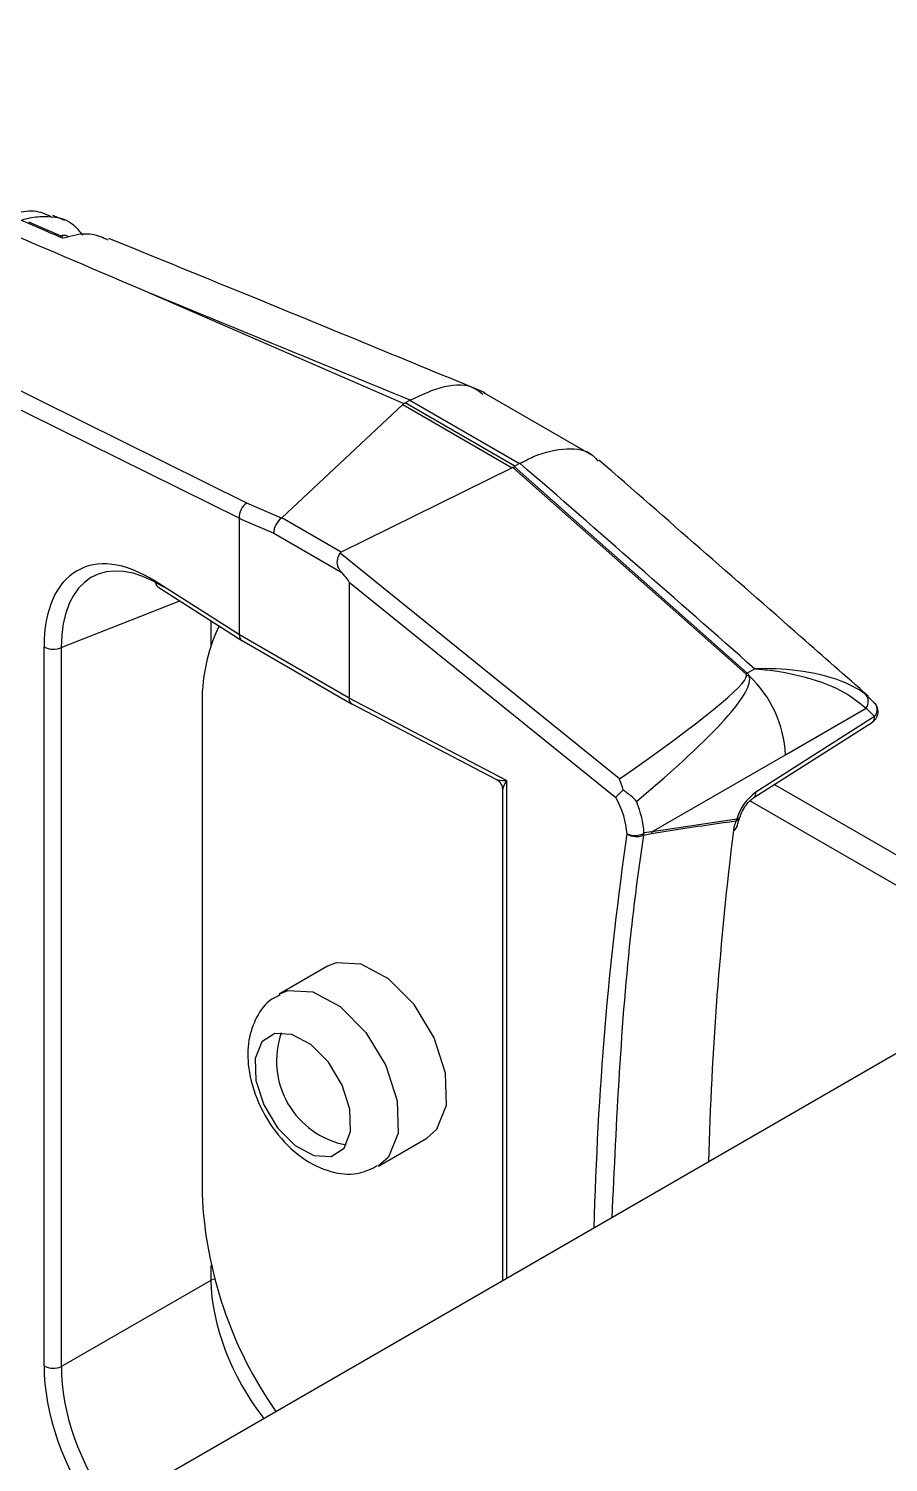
# Model space of a CAD drawing. Extents: x 12.3 to 108.7, y 1.1 to 80.4.
# Drawn here: x 72.295 to 72.988, y 63.353 to 64.508 of the extents above; entities that cross this region are included whole.
import ezdxf

# ---------------------------------------------------------------- set-up
doc = ezdxf.new("R2010")
doc.units = 0
doc.header["$MEASUREMENT"] = 0
doc.layers.add('OBJECT', color=7, linetype='CONTINUOUS')

msp = doc.modelspace()

# ---------------------------------------------------------------- linework, layer by layer
at = {"layer": 'OBJECT'}
for p, q in [((72.3243, 64.3536), (72.3147, 64.3576)), ((72.3229, 64.3404), (72.2953, 64.3523)), ((72.3936, 64.2949), (72.5976, 64.206)), ((72.4711, 64.1259), (72.1975, 64.2615)), ((72.1913, 64.2492), (72.4651, 64.1136)), ((72.4992, 64.1139), (72.5968, 64.2052)), ((72.5968, 64.2052), (72.6848, 64.1543)), ((72.5988, 64.2066), (72.6025, 64.2087)), ((72.6872, 64.1556), (72.5988, 64.2066)), ((72.6025, 64.2087), (72.6908, 64.1577)), ((72.7492, 64.1646), (72.6622, 64.2148)), ((72.6848, 64.1543), (72.5471, 64.0863)), ((72.6854, 64.1546), (72.6866, 64.1553)), ((72.8733, 63.9881), (72.6854, 64.1546)), ((72.6866, 64.1553), (72.8744, 63.9888)), ((72.6908, 64.1577), (72.6872, 64.1556)), ((72.4991, 64.1138), (72.4711, 64.1259)), ((72.4651, 64.0197), (72.4651, 64.1135)), ((72.4651, 64.1135), (72.4928, 64.1015)), ((72.5471, 64.0863), (72.4992, 64.1139)), ((72.4928, 64.1015), (72.5476, 64.0698)), ((72.7715, 63.9035), (72.5462, 64.0855)), ((72.4651, 64.0197), (72.3973, 64.0628)), ((72.3994, 64.0582), (72.4671, 64.0151)), ((72.5535, 64.0622), (72.7684, 63.8885)), ((72.5535, 64.0622), (72.5535, 63.9686)), ((72.3215, 64.0094), (72.4172, 64.0469)), ((72.4422, 64.0106), (72.4422, 64.031)), ((72.5535, 63.9686), (72.4651, 64.0197)), ((72.4651, 64.0197), (72.4651, 64.0197)), ((72.3077, 63.4302), (72.3077, 64.01)), ((72.3215, 64.0094), (72.3215, 63.4297)), ((72.4672, 64.015), (72.5555, 63.9641)), ((72.8804, 63.9922), (72.8744, 63.9888)), ((72.6804, 63.9022), (72.5535, 63.9686)), ((72.5535, 63.9686), (72.5535, 63.9686)), ((72.5556, 63.964), (72.6718, 63.9033)), ((72.9768, 63.9649), (72.9695, 63.9721)), ((72.9768, 63.9649), (72.9777, 63.964)), ((72.435, 63.961), (72.435, 63.5691)), ((72.9769, 63.9537), (72.8814, 63.8927)), ((72.9053, 63.923), (72.9701, 63.9604)), ((72.9701, 63.9604), (72.9769, 63.9537)), ((72.8797, 63.8884), (72.9753, 63.9493)), ((72.7976, 63.8608), (72.9053, 63.923)), ((72.6771, 63.8944), (72.6771, 63.4988)), ((72.6804, 63.9022), (72.6804, 63.5007)), ((73.1332, 63.7621), (72.8962, 63.8989)), ((73.112, 63.7498), (72.8765, 63.8858)), ((72.8659, 63.871), (72.7976, 63.8608)), ((72.7908, 63.858), (72.7971, 63.8595)), ((72.7976, 63.8608), (72.7912, 63.8599)), ((72.5431, 63.7553), (72.5361, 63.7525)), ((72.5361, 63.7525), (72.4972, 63.73)), ((72.4972, 63.73), (72.5042, 63.7328)), ((73.0043, 63.6877), (70.6565, 62.3323)), ((72.5772, 63.5914), (72.6161, 63.6139)), ((72.4422, 63.4993), (72.4422, 63.5112)), ((72.3215, 63.4297), (72.4422, 63.4993))]:
    msp.add_line(p, q, dxfattribs=at)
at = {"layer": 'OBJECT', "flags": 128}
for points in [[(72.6161, 63.6139), (72.6242, 63.621), (72.6319, 63.6404), (72.6312, 63.6663), (72.622, 63.6948), (72.6059, 63.7215), (72.5852, 63.7424), (72.5632, 63.7542), (72.5431, 63.7553)], [(72.5042, 63.7328), (72.5243, 63.7318), (72.5463, 63.7199), (72.567, 63.6991), (72.5831, 63.6724), (72.5923, 63.6439), (72.593, 63.618), (72.5853, 63.5986), (72.577, 63.5913)], [(72.539, 63.5991), (72.5494, 63.6059), (72.5547, 63.6193), (72.5542, 63.6371), (72.5479, 63.6567), (72.5368, 63.675), (72.5226, 63.6894), (72.5074, 63.6975), (72.4936, 63.6982), (72.4832, 63.6914), (72.4779, 63.6781), (72.4784, 63.6602), (72.4847, 63.6407), (72.4958, 63.6223), (72.51, 63.608), (72.5252, 63.5998), (72.539, 63.5991)], [(72.4449, 63.5002), (72.4437, 63.4999), (72.4422, 63.4993)]]:
    msp.add_lwpolyline(points, dxfattribs=at)
at = {"layer": 'OBJECT'}
for centre, radius, start, end in [((72.4024, 64.0623), 0.00503, 174.3569, 234.2622), ((72.5753, 63.9661), 0.1403, 154.3821, 182.0965), ((72.3152, 64.0234), 0.0154, 240.8663, 294.4975), ((72.8953, 63.9525), 0.0419, 120.0172, 121.8067), ((72.8687, 63.9432), 0.0439, 80.4562, 83.3487), ((72.8114, 63.9182), 0.094, 2.9171, 46.6226), ((72.9628, 63.9659), 0.00912, 322.9722, 42.638), ((72.9708, 63.9593), 0.00832, 317.4228, 34.5415), ((72.9699, 63.9578), 0.01, 0, 38.7631), ((72.9699, 63.9578), 0.01, 302.53, 0), ((72.9724, 63.953), 0.00465, 308.5709, 8.8773), ((72.904, 63.8602), 0.0396, 124.8375, 164.2171), ((72.8768, 63.892), 0.00465, 308.7461, 8.8623), ((72.8656, 63.8725), 0.00276, 266.8833, 330.6564), ((72.8556, 63.8738), 0.0107, 337.1671, 344.4526), ((72.8662, 63.8735), 0.00255, 263.3043, 331.5459), ((72.8588, 63.8751), 0.01, 336.6322, 343.8716), ((72.7836, 63.8742), 0.0163, 247.7255, 297.7924), ((72.7852, 63.8708), 0.0139, 236.4908, 293.6298), ((72.781, 63.8614), 0.0103, 340.9727, 351.3302), ((72.7874, 63.8635), 0.0106, 337.5637, 345.3405), ((75.6589, 63.5178), 2.8168, 172.982, 178.437), ((72.8612, 63.8669), 0.00538, 292.1848, 354.8079), ((72.5639, 63.6761), 0.0689, 160.7331, 259.2615), ((72.7666, 63.5835), 0.3319, 182.4886, 214.9437), ((72.3152, 63.4437), 0.0154, 240.8663, 294.4975)]:
    msp.add_arc(centre, radius, start, end, dxfattribs=at)
for centre, major_axis, ratio, start_param, end_param in [((73.9807, 62.1266), (13.5547, -5.7964), 0.094066, 1.712751, 1.728263), ((71.9072, 64.5079), (0.692, -0.2993), 0.11077, 6.235019, 6.248108), ((71.9077, 64.5076), (0.6956, -0.2962), 0.103903, 6.192142, 6.205233), ((71.9114, 64.5097), (0.6956, -0.2962), 0.103903, 6.205233, 6.208574), ((73.0041, 63.8747), (0.327, -0.2737), 0.225664, 3.036029, 3.042546), ((73.0038, 63.8748), (0.3222, -0.2762), 0.218379, 3.064835, 3.071345), ((73.0075, 63.8769), (0.3222, -0.2762), 0.218379, 3.06063, 3.064835), ((71.4806, 63.0887), (5.6696, -4.8663), 0.21421, 1.507359, 1.54105), ((72.4723, 64.1175), (0.00422, 0.00907), 0.65764, 0.784823, 2.296905), ((72.3382, 64.1759), (0.1268, -0.0626), 0.052184, 0.025754, 0.032108), ((72.4999, 64.1056), (0.00451, 0.00894), 0.611471, 0.803161, 2.321597), ((72.4418, 64.1391), (0.0577, -0.0249), 0.11077, 6.208839, 6.235019), ((72.398, 63.9517), (-0.0622, 0.1204), 0.544409, 5.531781, 7.094981), ((72.4055, 63.9555), (-0.0585, 0.1111), 0.541805, 5.527777, 7.090977), ((72.5737, 64.063), (0.0272, -0.0228), 0.225664, 3.042546, 3.183147), ((72.423, 64.1773), (0.1304, -0.1154), 0.036351, 0.03214, 0.33281), ((72.4723, 64.0236), (0.00519, 0.00855), 0.59377, 2.36886, 3.15434), ((72.4651, 63.7351), (0.4085, 0.2526), 0.05462, 5.526242, 6.246907), ((72.4607, 63.7153), (0.4147, 0.2723), 0.10661, 5.537708, 6.259372), ((72.4651, 63.7351), (0.4085, 0.2526), 0.05462, 6.246907, 6.299571), ((72.4607, 63.7153), (0.4147, 0.2723), 0.10661, 6.259372, 6.312036), ((72.5604, 63.9728), (0.00482, 0.00876), 0.560192, 2.344453, 3.153253), ((72.6871, 63.9065), (0.0163, 0.0022), 0.226619, 3.449763, 4.258692), ((72.6871, 63.9065), (0.0097, 0.013), 0.193651, 2.047747, 2.906488), ((72.7403, 63.8763), (-0.0271, 0.042), 0.607765, 3.950884, 4.612716), ((72.7469, 63.8806), (-0.0321, 0.0507), 0.602844, 3.956361, 4.43701), ((75.2677, 62.1625), (-1.8332, 2.8398), 0.607765, 0.607101, 0.7279), ((72.5302, 63.4485), (-0.0625, 0.1083), 0.573062, 0.789278, 1.812048), ((72.398, 63.3726), (-0.062, 0.1201), 0.547678, 0.815104, 1.822509), ((72.4055, 63.3764), (-0.0569, 0.1114), 0.553578, 0.817738, 1.840495)]:
    msp.add_ellipse(centre, major_axis=major_axis, ratio=ratio, start_param=start_param, end_param=end_param, dxfattribs=at)
for points, knots in [([(71.8876, 64.5083), (71.8917, 64.5066), (71.9122, 64.4981), (71.9982, 64.4623), (72.1635, 64.3934), (72.3109, 64.3302), (72.3936, 64.2949)], [0, 0, 0, 0, 0.024148, 0.120739, 0.507103, 1, 1, 1, 1]), ([(72.3142, 64.3562), (72.3102, 64.3581), (72.3016, 64.3623), (72.2888, 64.3607), (72.281, 64.3586), (72.2792, 64.3581)], [0, 0, 0, 0, 0.4014116, 0.8580519, 1, 1, 1, 1]), ([(72.289, 64.3539), (72.2908, 64.3544), (72.2972, 64.3563), (72.312, 64.3578), (72.3285, 64.3549), (72.3361, 64.3451), (72.3387, 64.3417)], [0, 0, 0, 0, 0.090475, 0.316101, 0.767462, 1, 1, 1, 1]), ([(72.3229, 64.3393), (72.3182, 64.3413), (72.3069, 64.3461), (72.2956, 64.351), (72.289, 64.3539)], [0, 0, 0, 0, 0.412558, 1, 1, 1, 1]), ([(72.3593, 64.3378), (72.3552, 64.3397), (72.3462, 64.344), (72.3329, 64.3422), (72.3248, 64.3398), (72.3229, 64.3393)], [0, 0, 0, 0, 0.396421, 0.86061, 1, 1, 1, 1]), ([(72.3272, 64.3405), (72.327, 64.3407), (72.3253, 64.342), (72.3228, 64.3417), (72.3207, 64.3414)], [0, 0, 0, 0, 0.16425, 1, 1, 1, 1]), ([(72.6632, 64.2148), (72.6015, 64.2402), (72.5006, 64.2818), (72.3993, 64.3231), (72.3598, 64.3392)], [0, 0, 0, 0, 0.610941, 1, 1, 1, 1]), ([(72.6027, 64.2089), (72.612, 64.2132), (72.6304, 64.2219), (72.6512, 64.2219), (72.6594, 64.2152), (72.6614, 64.2136)], [0, 0, 0, 0, 0.430865, 0.861726, 1, 1, 1, 1]), ([(72.6912, 64.1579), (72.6949, 64.1598), (72.7082, 64.1667), (72.7293, 64.1709), (72.7467, 64.1687), (72.7528, 64.1612), (72.7541, 64.1596)], [0, 0, 0, 0, 0.146255, 0.52697, 0.898912, 1, 1, 1, 1]), ([(72.9717, 63.9703), (72.9538, 63.9861), (72.8818, 64.0497), (72.8094, 64.1129), (72.7549, 64.1604)], [0, 0, 0, 0, 0.249075, 1, 1, 1, 1]), ([(72.5476, 64.0698), (72.5466, 64.0711), (72.5448, 64.0733), (72.5438, 64.0773), (72.5442, 64.0808), (72.5452, 64.0836), (72.546, 64.085), (72.5462, 64.0855)], [0, 0, 0, 0, 0.2815, 0.477147, 0.67246, 0.878463, 1, 1, 1, 1]), ([(72.9695, 63.9721), (72.9646, 63.9752), (72.9519, 63.983), (72.9213, 63.9908), (72.8951, 63.9926), (72.8817, 63.9923), (72.8805, 63.9922), (72.8804, 63.9922)], [0, 0, 0, 0, 0.244744, 0.626729, 0.967927, 0.996144, 1, 1, 1, 1]), ([(72.8804, 63.9922), (72.8805, 63.9922), (72.8818, 63.9922), (72.886, 63.9918), (72.8999, 63.9904), (72.9244, 63.9855), (72.9529, 63.9747), (72.9649, 63.9647), (72.9701, 63.9604)], [0, 0, 0, 0, 0.003661, 0.034965, 0.112488, 0.381452, 0.732443, 1, 1, 1, 1]), ([(72.672, 63.9031), (72.6722, 63.903), (72.6735, 63.9025), (72.6753, 63.9005), (72.6769, 63.8976), (72.677, 63.8955), (72.677, 63.8947)], [0, 0, 0, 0, 0.056802, 0.405089, 0.758099, 1, 1, 1, 1]), ([(72.7684, 63.8885), (72.7684, 63.8885), (72.7687, 63.8888), (72.7695, 63.8898), (72.7712, 63.8916), (72.7731, 63.8934), (72.7742, 63.8943), (72.7744, 63.8945)], [0, 0, 0, 0, 0.017183, 0.202285, 0.556606, 0.898386, 1, 1, 1, 1]), ([(72.7744, 63.8945), (72.7735, 63.8976), (72.7725, 63.9007), (72.7715, 63.9034), (72.7715, 63.9035)], [0, 0, 0, 0, 0.980022, 1, 1, 1, 1]), ([(72.7851, 63.8854), (72.785, 63.8855), (72.7829, 63.8878), (72.7794, 63.8909), (72.7755, 63.8937), (72.7744, 63.8945)], [0, 0, 0, 0, 0.02118, 0.717114, 1, 1, 1, 1]), ([(72.8684, 63.8723), (72.869, 63.874), (72.8702, 63.8774), (72.8733, 63.8825), (72.8768, 63.8863), (72.8788, 63.8878), (72.8797, 63.8884)], [0, 0, 0, 0, 0.259773, 0.532246, 0.806762, 1, 1, 1, 1]), ([(72.7971, 63.8595), (72.8016, 63.8602), (72.8244, 63.8639), (72.8471, 63.8671), (72.8654, 63.8697)], [0, 0, 0, 0, 0.194244, 1, 1, 1, 1]), ([(72.8654, 63.8697), (72.8648, 63.8682), (72.8638, 63.8655), (72.8634, 63.863), (72.8632, 63.862)], [0, 0, 0, 0, 0.5646707, 1, 1, 1, 1]), ([(72.8664, 63.8654), (72.8665, 63.8661), (72.8667, 63.8676), (72.8675, 63.8699), (72.868, 63.8711)], [0, 0, 0, 0, 0.450674, 1, 1, 1, 1]), ([(72.7908, 63.858), (72.79, 63.853), (72.7864, 63.828), (72.7734, 63.728), (72.7688, 63.6282), (72.7652, 63.5497)], [0, 0, 0, 0, 0.050571, 0.252867, 1, 1, 1, 1]), ([(72.4977, 63.7291), (72.4955, 63.7281), (72.4873, 63.7246), (72.4781, 63.7113), (72.4715, 63.6923), (72.4716, 63.6688), (72.4794, 63.6419), (72.4956, 63.6152), (72.5172, 63.5952), (72.54, 63.5853), (72.561, 63.584), (72.5719, 63.5894), (72.5765, 63.5918)], [0, 0, 0, 0, 0.035018, 0.126658, 0.217466, 0.323121, 0.447901, 0.577745, 0.710559, 0.828966, 0.926828, 1, 1, 1, 1])]:
    msp.add_open_spline(points, degree=3, knots=knots, dxfattribs=at)

doc.saveas('drawing.dxf')
